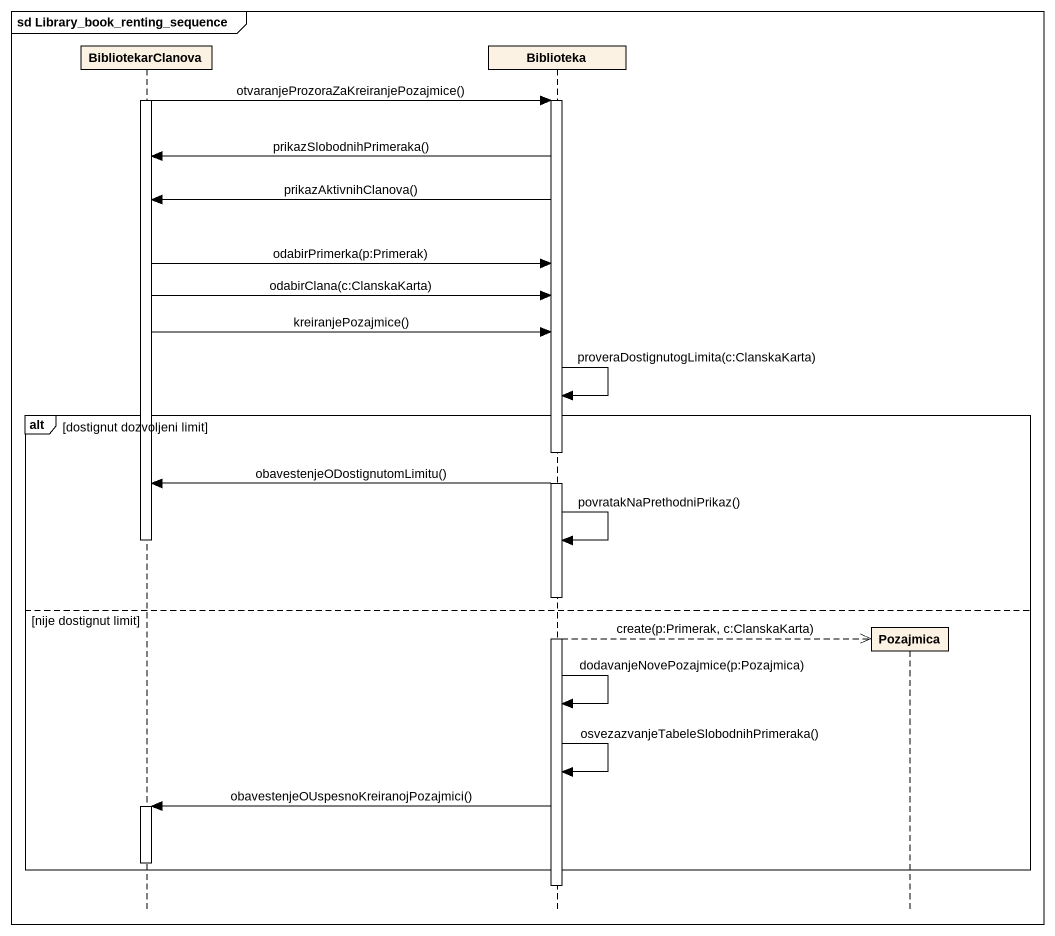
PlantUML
@startuml
mainframe sd Library_book_renting_sequence
hide footbox
participant BibliotekarClanova
participant Biblioteka
participant Pozajmica

activate BibliotekarClanova
BibliotekarClanova -> Biblioteka : otvaranjeProzoraZaKreiranjePozajmice()
activate Biblioteka
Biblioteka -> BibliotekarClanova : prikazSlobodnihPrimeraka()
Biblioteka -> BibliotekarClanova : prikazAktivnihClanova()
BibliotekarClanova -> Biblioteka : odabirPrimerka(p:Primerak)
BibliotekarClanova -> Biblioteka : odabirClana(c:ClanskaKarta)
BibliotekarClanova -> Biblioteka : kreiranjePozajmice()
Biblioteka -> Biblioteka : proveraDostignutogLimita(c:ClanskaKarta)
alt dostignut dozvoljeni limit
  Biblioteka -> BibliotekarClanova : obavestenjeODostignutomLimitu()
  Biblioteka -> Biblioteka : povratakNaPrethodniPrikaz()
  deactivate BibliotekarClanova
else nije dostignut limit
  Biblioteka -->> Pozajmica ** : create(p:Primerak, c:ClanskaKarta)
  Biblioteka -> Biblioteka : dodavanjeNovePozajmice(p:Pozajmica)
  Biblioteka -> Biblioteka : osvezazvanjeTabeleSlobodnihPrimeraka()
  Biblioteka -> BibliotekarClanova : obavestenjeOUspesnoKreiranojPozajmici()
  activate BibliotekarClanova
  deactivate BibliotekarClanova
end
deactivate Biblioteka
@enduml
